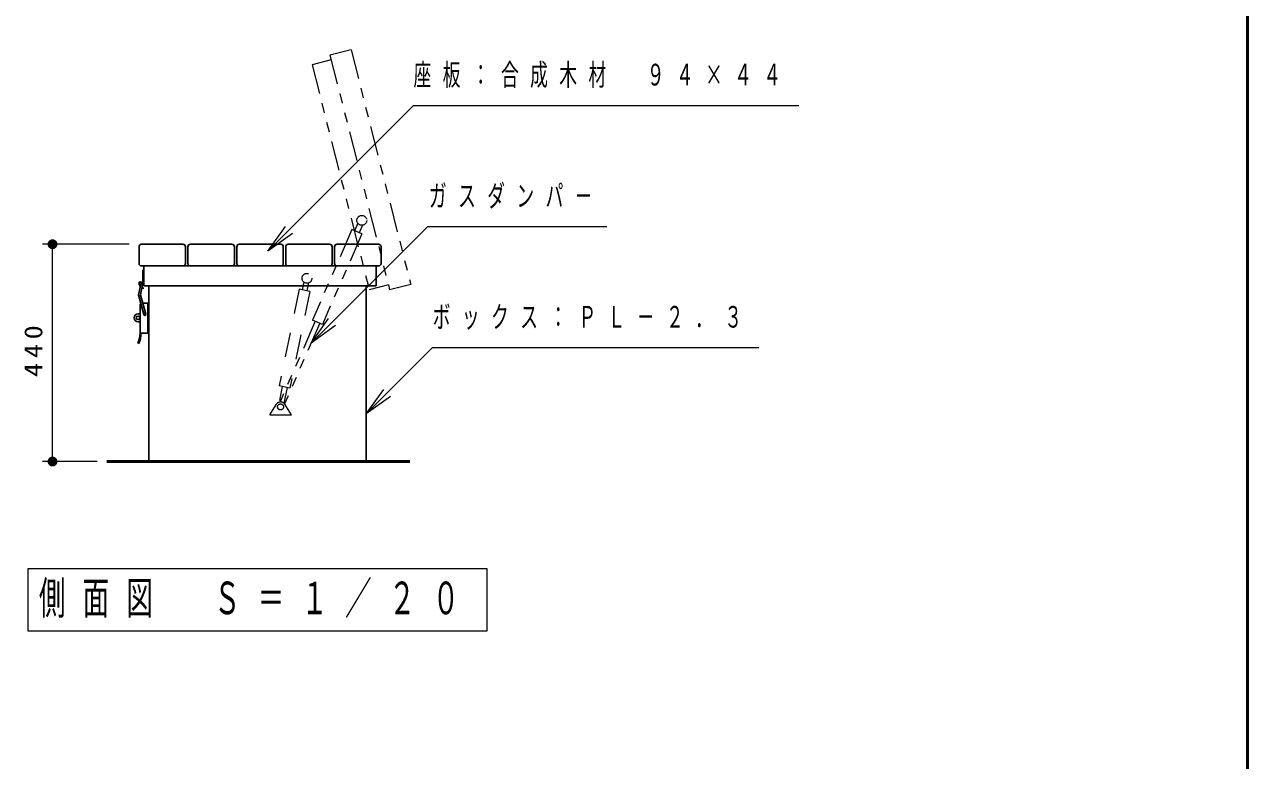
# Model space of a CAD drawing. Units: millimetres on the paper, scale 1:20. Extents: x -365 to 0, y 0 to 257.
# Drawn here: x -123.8 to 0, y 74.5 to 149 of the extents above; entities that cross this region are included whole.
import ezdxf

# ---------------------------------------------------------------- set-up
doc = ezdxf.new("R2010")
doc.units = ezdxf.units.MM
for name, pattern in [('USER1', [4.5, 2.5, -2]), ('USER2', [6, 3, -1, 1, -1]), ('USER3', [8, 3, -1, 1, -1, 1, -1])]:
    doc.linetypes.add(name, pattern=pattern)
doc.layers.add('LY_1', color=7, linetype='Continuous', lineweight=25)
doc.layers.add('LY_3', color=7, linetype='Continuous', lineweight=13)
doc.styles.add('ＭＳ ゴシック', font='')
doc.styles.get('ＭＳ ゴシック').set_extended_font_data('MS Gothic')

# ---------------------------------------------------------------- blocks, each defined once
blk = doc.blocks.new('filled_dot')
at = {"color": 0, "linetype": 'Continuous', "lineweight": -2, "const_width": 1.25}
blk.add_lwpolyline([(-0.625, 0, 1), (0.625, 0, 1)], format="xyb", close=True, dxfattribs=at)

msp = doc.modelspace()

# ---------------------------------------------------------------- linework, layer by layer
at = {"layer": 'LY_1', "linetype": 'USER3', "lineweight": 13}
for p, q in [((-90.756, 146.468), (-92.888, 145.926)), ((-90.756, 146.468), (-84.715, 122.725)), ((-92.765, 145.441), (-94.703, 144.948)), ((-94.703, 144.948), (-88.908, 122.174)), ((-92.888, 145.926), (-86.847, 122.182)), ((-90.067, 128.907), (-90.394, 128.158)), ((-90.669, 128.278), (-94.662, 119.11)), ((-89.66, 127.839), (-93.653, 118.671)), ((-89.66, 127.839), (-90.669, 128.278)), ((-89.609, 128.708), (-89.935, 127.958)), ((-86.97, 122.667), (-88.908, 122.174)), ((-84.715, 122.725), (-86.847, 122.182)), ((-94.387, 118.99), (-97.904, 110.916)), ((-93.653, 118.671), (-94.662, 119.11)), ((-93.928, 118.79), (-97.475, 110.647))]:
    msp.add_line(p, q, dxfattribs=at)
at = {"layer": 'LY_1', "lineweight": 13}
for p, q in [((-99.171, 126.1), (-97.404, 128.575)), ((-99.171, 126.1), (-97.05, 128.221)), ((-96.696, 127.867), (-99.171, 126.1)), ((-113.22, 126.789), (-121.976, 126.789)), ((-120.976, 104.789), (-120.976, 126.789)), ((-94.802, 116.785), (-93.034, 119.259)), ((-94.802, 116.785), (-92.681, 118.906)), ((-92.327, 118.552), (-94.802, 116.785)), ((-89.22, 109.616), (-87.452, 112.091)), ((-89.22, 109.616), (-87.099, 111.737)), ((-86.745, 111.384), (-89.22, 109.616)), ((-116.468, 104.789), (-121.976, 104.789)), ((-76.97, 93.939), (-123.47, 93.939)), ((-123.47, 93.939), (-123.47, 87.639)), ((-76.97, 87.639), (-76.97, 93.939)), ((-123.47, 87.639), (-76.97, 87.639))]:
    msp.add_line(p, q, dxfattribs=at)
at = {"layer": 'LY_1'}
for p, q in [((-112.22, 126.539), (-112.22, 124.839)), ((-111.97, 126.789), (-107.77, 126.789)), ((-107.52, 126.539), (-107.52, 124.839)), ((-107.27, 126.539), (-107.27, 124.839)), ((-107.02, 126.789), (-102.82, 126.789)), ((-102.57, 126.539), (-102.57, 124.839)), ((-102.32, 126.539), (-102.32, 124.839)), ((-102.07, 126.789), (-97.87, 126.789)), ((-97.62, 126.539), (-97.62, 124.839)), ((-97.37, 126.539), (-97.37, 124.839)), ((-97.12, 126.789), (-92.92, 126.789)), ((-92.67, 126.539), (-92.67, 124.839)), ((-92.42, 126.539), (-92.42, 124.839)), ((-92.17, 126.789), (-87.97, 126.789)), ((-87.72, 126.539), (-87.72, 124.839)), ((-111.97, 124.589), (-87.97, 124.589)), ((-111.82, 124.189), (-111.82, 122.739)), ((-111.72, 124.589), (-111.72, 122.589)), ((-88.22, 124.589), (-88.22, 122.589)), ((-112.27, 121.66), (-112.018, 122.859)), ((-112.22, 122.889), (-112.22, 122.839)), ((-112.064, 121.667), (-111.822, 122.818)), ((-112.02, 122.889), (-112.02, 122.839)), ((-111.839, 122.739), (-111.72, 122.739)), ((-111.72, 122.589), (-88.22, 122.589)), ((-111.22, 122.589), (-111.22, 104.789)), ((-89.22, 122.589), (-89.22, 104.789)), ((-112.27, 121.66), (-111.717, 119.662)), ((-112.064, 121.667), (-111.524, 119.715)), ((-112.12, 120.589), (-112.12, 117.789)), ((-111.835, 120.839), (-111.22, 120.839)), ((-111.32, 120.839), (-111.32, 117.789)), ((-112.32, 119.739), (-112.12, 119.739)), ((-112.32, 118.939), (-112.12, 118.939)), ((-112.12, 117.789), (-111.22, 117.789)), ((-112.237, 116.749), (-112.329, 116.789))]:
    msp.add_line(p, q, dxfattribs=at)
at = {"layer": 'LY_1', "linetype": 'USER1', "lineweight": 13}
for p, q in [((-95.551, 122.973), (-95.715, 122.173)), ((-95.061, 122.872), (-95.225, 122.072)), ((-96.008, 122.233), (-98.018, 112.437)), ((-94.931, 122.012), (-96.94, 112.216)), ((-94.931, 122.012), (-96.008, 122.233)), ((-96.941, 112.216), (-98.018, 112.437)), ((-97.724, 112.377), (-98.01, 110.984)), ((-97.234, 112.276), (-97.558, 110.699)), ((-98.986, 109.518), (-98.314, 110.584)), ((-96.797, 109.518), (-97.468, 110.584)), ((-98.986, 109.518), (-96.797, 109.518))]:
    msp.add_line(p, q, dxfattribs=at)
at = {"layer": 'LY_1', "lineweight": 50}
msp.add_line((-115.468, 104.789), (-84.797, 104.789), dxfattribs=at)
at = {"layer": 'LY_1', "lineweight": 13}
for points in [[(-99.171, 126.1), (-84.443, 140.828), (-45.431, 140.828)], [(-94.802, 116.785), (-82.993, 128.594), (-64.871, 128.594)], [(-89.22, 109.616), (-82.504, 116.332), (-49.487, 116.332)]]:
    msp.add_lwpolyline(points, dxfattribs=at)
at = {"layer": 'LY_1', "linetype": 'USER3', "lineweight": 13}
msp.add_circle((-89.665, 129.204), 0.5, dxfattribs=at)
at = {"layer": 'LY_1', "linetype": 'USER1', "lineweight": 13}
msp.add_circle((-95.22, 123.339), 0.5, dxfattribs=at)
at = {"layer": 'LY_1'}
for centre, radius in [((-112.32, 119.339), 0.175), ((-111.62, 119.689), 0.1)]:
    msp.add_circle(centre, radius, dxfattribs=at)
at = {"layer": 'LY_1', "linetype": 'USER2', "lineweight": 13}
msp.add_circle((-97.891, 110.318), 0.3, dxfattribs=at)
at = {"layer": 'LY_1'}
for centre, radius, start, end in [((-111.97, 126.539), 0.25, 90, 180), ((-107.77, 126.539), 0.25, 0, 90), ((-107.02, 126.539), 0.25, 90, 180), ((-102.82, 126.539), 0.25, 0, 90), ((-102.07, 126.539), 0.25, 90, 180), ((-97.87, 126.539), 0.25, 0, 90), ((-97.12, 126.539), 0.25, 90, 180), ((-92.92, 126.539), 0.25, 0, 90), ((-92.17, 126.539), 0.25, 90, 180), ((-87.97, 126.539), 0.25, 0, 90), ((-111.97, 124.839), 0.25, 180, 270), ((-107.77, 124.839), 0.25, 270, 0), ((-107.02, 124.839), 0.25, 180, 270), ((-102.82, 124.839), 0.25, 270, 0), ((-102.07, 124.839), 0.25, 180, 270), ((-97.87, 124.839), 0.25, 270, 0), ((-97.12, 124.839), 0.25, 180, 270), ((-92.92, 124.839), 0.25, 270, 0), ((-92.17, 124.839), 0.25, 180, 270), ((-87.97, 124.839), 0.25, 270, 0), ((-112.12, 122.889), 0.1, 0, 180), ((-111.72, 122.839), 0.5, 179.99999, 221.8636), ((-111.92, 122.839), 0.1, 348.12258, 168.12258), ((-111.72, 122.839), 0.5, 247.08598, 270), ((-111.87, 120.589), 0.25, 128.90056, 180), ((-112.32, 119.339), 0.4, 90, 270), ((-114.62, 117.789), 2.5, 336.42182, 0), ((-114.62, 117.789), 2.6, 336.42182, 0)]:
    msp.add_arc(centre, radius, start, end, dxfattribs=at)
at = {"layer": 'LY_1', "linetype": 'USER1', "lineweight": 13}
msp.add_arc((-97.891, 110.318), 0.5, 32.19067, 147.80934, dxfattribs=at)
at = {"layer": 'LY_3', "lineweight": 50}
msp.add_line((0, 0), (0, 257), dxfattribs=at)

# ---------------------------------------------------------------- block references
at = {"layer": 'LY_1', "lineweight": 13, "xscale": 0.4, "yscale": 0.4}
for p, rotation in [((-120.976, 126.789), 270), ((-120.976, 104.789), 90)]:
    msp.add_blockref('filled_dot', p, dxfattribs=dict(at, rotation=rotation))

# ---------------------------------------------------------------- texts
at = {"layer": 'LY_1', "style": 'ＭＳ ゴシック'}
for s, insert, char_height, attachment_point in [('\\T1.64;\\W0.6;座板：合成木材\u3000９４×４４', (-84.431, 143.828), 2.199, 4), ('\\T1.64;\\W0.6;ガスダンパ－', (-82.871, 131.594), 2.199, 4), ('\\T1.64;\\W0.6;ボックス：ＰＬ－２．３', (-82.487, 119.332), 2.199, 4), ('\\T1.64;\\W0.6;側面図\u3000Ｓ＝１／２０', (-100.22, 90.789), 3.299, 5)]:
    msp.add_mtext(s, dxfattribs=dict(at, insert=insert, char_height=char_height, attachment_point=attachment_point))
at = {"layer": 'LY_1', "insert": (-121.976, 116.204), "char_height": 1.833, "attachment_point": 8, "rotation": 90, "style": 'ＭＳ ゴシック'}
msp.add_mtext('\\T1.33;\\W1.15;440', dxfattribs=at)

doc.saveas('drawing.dxf')
